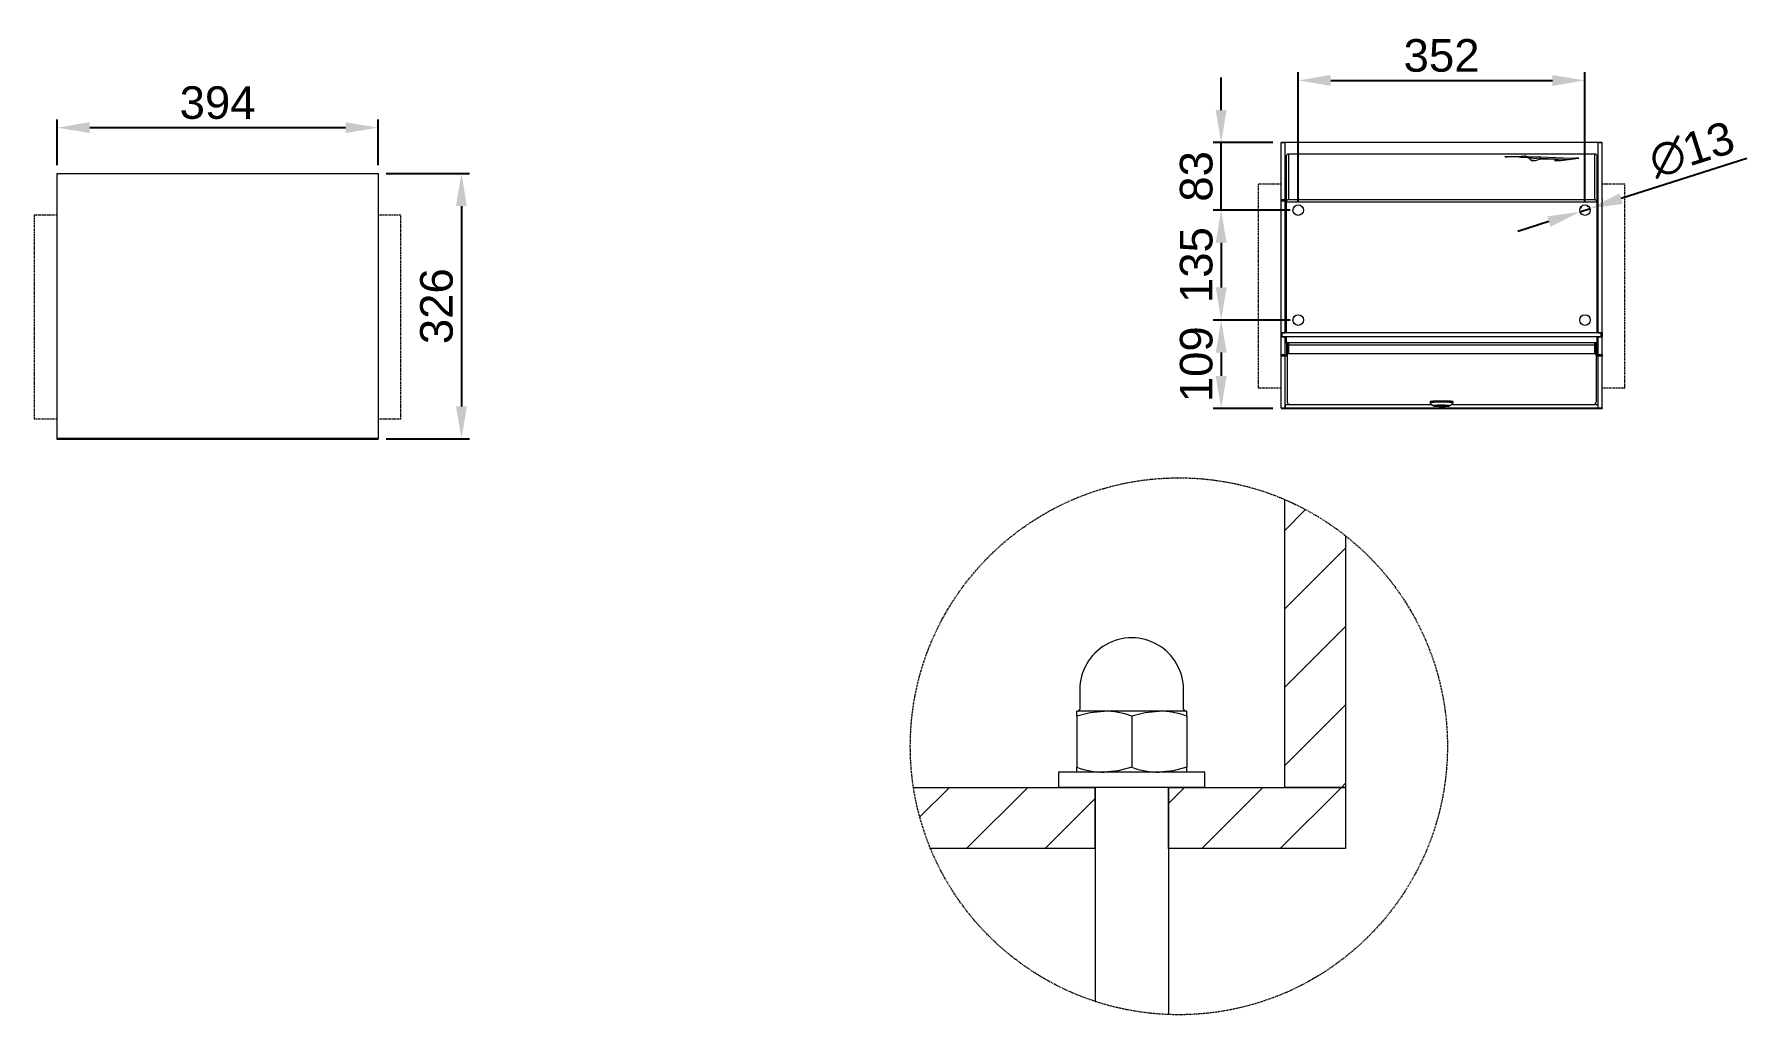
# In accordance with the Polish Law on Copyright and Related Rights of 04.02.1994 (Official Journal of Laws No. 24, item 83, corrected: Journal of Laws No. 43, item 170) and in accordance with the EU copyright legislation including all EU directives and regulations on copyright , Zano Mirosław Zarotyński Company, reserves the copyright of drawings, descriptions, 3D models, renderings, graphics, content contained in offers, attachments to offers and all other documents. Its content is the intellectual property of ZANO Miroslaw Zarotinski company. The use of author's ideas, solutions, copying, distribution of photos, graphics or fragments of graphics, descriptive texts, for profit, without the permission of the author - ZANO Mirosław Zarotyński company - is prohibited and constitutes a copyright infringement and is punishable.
# Model space of a CAD drawing. Header units: millimetres. Extents: x 7244 to 11640, y 379 to 3575.
# Drawn here: x 7388 to 9490, y 379 to 1583 of the extents above; entities that cross this region are included whole.
import ezdxf

# ---------------------------------------------------------------- set-up
doc = ezdxf.new("R2010")
doc.units = ezdxf.units.MM
doc.linetypes.add('HIDDEN', pattern=[1.905, 1.27, -0.635])
for name, color, linetype, lineweight in [('ZANO_R', 7, 'Continuous', 0), ('ZANO_R_przerywana', 7, 'HIDDEN', 0), ('ZANO_W', 1, 'Continuous', 0)]:
    doc.layers.add(name, color=color, linetype=linetype, lineweight=lineweight)
doc.styles.get("Standard").update_dxf_attribs({"font": 'ARIALUNI.TTF'})
doc.dimstyles.new('pl i ang', dxfattribs={"dimtxt": 50, "dimasz": 50, "dimexe": 1.25, "dimexo": 0.625, "dimgap": 10, "dimtad": 1, "dimtoh": 1, "dimtxsty": 'Standard', "dimcen": 2.5, "dimclrd": 1, "dimclre": 1, "dimclrt": 1, "dimadec": 0, "dimazin": 0, "dimtfac": 1, "dimtmove": 0, "dimatfit": 3, "dimfxl": 1, "dimarcsym": 1})

# ---------------------------------------------------------------- blocks, each defined once
blk = doc.blocks.new('*D394')
at = {"layer": 'ZANO_W', "color": 1, "lineweight": -2}
for p, q in [((7416.5, 1422.2), (7416.5, 1478.4)), ((7810.5, 1422.2), (7810.5, 1478.4)), ((7456.5, 1468.4), (7770.5, 1468.4))]:
    blk.add_line(p, q, dxfattribs=at)
at = {"layer": 'ZANO_W', "color": 1}
for points in [[(7456.5, 1475.1), (7456.5, 1461.8), (7416.5, 1468.4)], [(7770.5, 1461.8), (7770.5, 1475.1), (7810.5, 1468.4)]]:
    blk.add_solid(points, dxfattribs=at)
at = {"layer": 'ZANO_W', "color": 1, "insert": (7613.5, 1498.9), "char_height": 40, "attachment_point": 5}
blk.add_mtext('394', dxfattribs=at)
blk = doc.blocks.new('*D395')
at = {"layer": 'ZANO_W', "color": 1, "lineweight": -2}
for p, q in [((7820.5, 1412.2), (7922.8, 1412.2)), ((7912.8, 1372.2), (7912.8, 1126.2)), ((7820.5, 1086.2), (7922.8, 1086.2))]:
    blk.add_line(p, q, dxfattribs=at)
at = {"layer": 'ZANO_W', "color": 1}
for points in [[(7919.4, 1372.2), (7906.1, 1372.2), (7912.8, 1412.2)], [(7906.1, 1126.2), (7919.4, 1126.2), (7912.8, 1086.2)]]:
    blk.add_solid(points, dxfattribs=at)
at = {"layer": 'ZANO_W', "color": 1, "insert": (7882.3, 1249.2), "char_height": 40, "attachment_point": 5, "rotation": 90}
blk.add_mtext('326', dxfattribs=at)
blk = doc.blocks.new('*D424')
at = {"layer": 'ZANO_W', "color": 1, "lineweight": -2}
for p, q in [((8939.8, 1377.2), (8939.8, 1536.4)), ((9291.7, 1377.2), (9291.7, 1536.4)), ((8979.8, 1526.4), (9251.7, 1526.4))]:
    blk.add_line(p, q, dxfattribs=at)
at = {"layer": 'ZANO_W', "color": 1}
for points in [[(8979.8, 1533.1), (8979.8, 1519.7), (8939.8, 1526.4)], [(9251.7, 1519.7), (9251.7, 1533.1), (9291.7, 1526.4)]]:
    blk.add_solid(points, dxfattribs=at)
at = {"layer": 'ZANO_W', "color": 1, "insert": (9115.7, 1556.8), "char_height": 40, "attachment_point": 5}
blk.add_mtext('352', dxfattribs=at)
blk = doc.blocks.new('*D425')
at = {"layer": 'ZANO_W', "color": 1, "lineweight": -2}
for p, q in [((9490.3, 1430.6), (9336.1, 1381.3)), ((9285.6, 1365.2), (9298, 1369.1)), ((9247.5, 1353), (9209.4, 1340.9))]:
    blk.add_line(p, q, dxfattribs=at)
at = {"layer": 'ZANO_W', "color": 1}
for points in [[(9334, 1387.7), (9338.1, 1375), (9298, 1369.1)], [(9249.5, 1346.7), (9245.4, 1359.4), (9285.6, 1365.2)]]:
    blk.add_solid(points, dxfattribs=at)
at = {"layer": 'ZANO_W', "color": 1, "insert": (9422.9, 1441.3), "char_height": 40, "attachment_point": 5, "rotation": 17.7088}
blk.add_mtext('∅13', dxfattribs=at)
blk = doc.blocks.new('*D426')
at = {"layer": 'ZANO_W', "color": 1, "lineweight": -2}
for p, q in [((8929.8, 1367.2), (8835.2, 1367.2)), ((8845.2, 1327.2), (8845.2, 1272.2)), ((8929.7, 1232.2), (8835.2, 1232.2))]:
    blk.add_line(p, q, dxfattribs=at)
at = {"layer": 'ZANO_W', "color": 1}
for points in [[(8851.9, 1327.2), (8838.5, 1327.2), (8845.2, 1367.2)], [(8838.5, 1272.2), (8851.9, 1272.2), (8845.2, 1232.2)]]:
    blk.add_solid(points, dxfattribs=at)
at = {"layer": 'ZANO_W', "color": 1, "insert": (8814.8, 1299.7), "char_height": 40, "attachment_point": 5, "rotation": 90}
blk.add_mtext('135', dxfattribs=at)
blk = doc.blocks.new('*D427')
at = {"layer": 'ZANO_W', "color": 1, "lineweight": -2}
for p, q in [((8929.8, 1232.2), (8835.2, 1232.2)), ((8845.2, 1192.2), (8845.2, 1163.6)), ((8908.8, 1123.6), (8835.2, 1123.6))]:
    blk.add_line(p, q, dxfattribs=at)
at = {"layer": 'ZANO_W', "color": 1}
for points in [[(8851.9, 1192.2), (8838.5, 1192.2), (8845.2, 1232.2)], [(8838.5, 1163.6), (8851.9, 1163.6), (8845.2, 1123.6)]]:
    blk.add_solid(points, dxfattribs=at)
at = {"layer": 'ZANO_W', "color": 1, "insert": (8814.8, 1177.9), "char_height": 40, "attachment_point": 5, "rotation": 90}
blk.add_mtext('109', dxfattribs=at)
blk = doc.blocks.new('*D428')
at = {"layer": 'ZANO_W', "color": 1, "lineweight": -2}
for p, q in [((8845.2, 1490), (8845.2, 1530)), ((8908.8, 1450), (8835.2, 1450)), ((8845.2, 1367.2), (8845.2, 1450)), ((8929.8, 1367.2), (8835.2, 1367.2)), ((8845.2, 1327.2), (8845.2, 1287.2))]:
    blk.add_line(p, q, dxfattribs=at)
at = {"layer": 'ZANO_W', "color": 1}
for points in [[(8838.5, 1490), (8851.9, 1490), (8845.2, 1450)], [(8851.9, 1327.2), (8838.5, 1327.2), (8845.2, 1367.2)]]:
    blk.add_solid(points, dxfattribs=at)
at = {"layer": 'ZANO_W', "color": 1, "insert": (8814.8, 1408.6), "char_height": 40, "attachment_point": 5, "rotation": 90}
blk.add_mtext('83', dxfattribs=at)

msp = doc.modelspace()

# ---------------------------------------------------------------- linework, layer by layer
at = {"layer": 'ZANO_R'}
for p, q in [((8918.8, 1450), (8918.8, 1450)), ((9312.8, 1450), (8918.8, 1450)), ((8918.8, 1450), (8923.8, 1450)), ((8918.8, 1380.3), (8918.8, 1450)), ((8923.8, 1380.3), (8923.8, 1450)), ((8924.8, 1432.9), (8924.8, 1377.4)), ((9303.8, 1435.9), (8927.8, 1435.9)), ((8927.8, 1435.9), (8927.8, 1380.4)), ((9303.8, 1435.9), (8927.8, 1435.9)), ((8927.8, 1435.9), (8927.8, 1435.9)), ((9193.5, 1433), (9204.4, 1433.1)), ((9193.5, 1432.8), (9193.5, 1433)), ((9210.9, 1432.1), (9196.7, 1432.4)), ((9204.4, 1433.1), (9209.1, 1433.1)), ((9204.4, 1432.2), (9204.4, 1433.1)), ((9209.1, 1433.1), (9217.5, 1433.8)), ((9209.1, 1432.1), (9209.1, 1433.1)), ((9220.9, 1431.5), (9210.9, 1432.1)), ((9213.1, 1432), (9217.5, 1432.3)), ((9217.5, 1433.8), (9218.6, 1433.8)), ((9217.5, 1432.3), (9217.5, 1433.8)), ((9217.5, 1432.3), (9218.6, 1432.3)), ((9218.6, 1433.8), (9222, 1433.2)), ((9218.6, 1432.3), (9218.6, 1433.8)), ((9218.6, 1432.3), (9222, 1431.7)), ((9234.3, 1432.5), (9220.9, 1431.5)), ((9222, 1433.2), (9234.3, 1432.5)), ((9222, 1431.7), (9222, 1433.2)), ((9222, 1431.7), (9223.1, 1431.6)), ((9237.3, 1432.4), (9222.6, 1431.2)), ((9222.6, 1431.2), (9225.6, 1428.1)), ((9237.3, 1430.9), (9223.9, 1429.9)), ((9231.2, 1428.1), (9237, 1430.3)), ((9237, 1430.3), (9258.5, 1429.8)), ((9237.3, 1432.4), (9275.2, 1431)), ((9237.3, 1430.9), (9237.3, 1432.4)), ((9237.3, 1430.9), (9273.7, 1429.5)), ((9258.5, 1429.8), (9254.4, 1428.1)), ((9258.5, 1428.3), (9258.5, 1429.8)), ((9261.9, 1428.1), (9283.9, 1430.8)), ((9275.2, 1429.7), (9275.2, 1431)), ((9277.7, 1431), (9280.2, 1431.1)), ((9277.7, 1430), (9277.7, 1431)), ((9280.2, 1430.3), (9280.2, 1431.1)), ((9303.8, 1380.4), (9303.8, 1435.9)), ((9303.8, 1435.9), (9303.8, 1435.9)), ((9306.8, 1377.4), (9306.8, 1432.9)), ((9307.8, 1450), (9312.8, 1450)), ((9307.8, 1380.3), (9307.8, 1450)), ((9312.8, 1450), (9312.8, 1450)), ((9312.8, 1380.3), (9312.8, 1450)), ((7416.5, 1412.2), (7810.5, 1412.2)), ((7416.5, 1086.7), (7416.5, 1412.2)), ((7810.5, 1412.2), (7810.5, 1086.7)), ((9225.6, 1428.1), (9231.2, 1428.1)), ((9254.4, 1428.1), (9261.9, 1428.1)), ((9258.5, 1428.3), (9258.1, 1428.1)), ((8918.8, 1380.3), (8923.8, 1380.3)), ((8918.8, 1378.3), (8918.8, 1380.3)), ((8923.8, 1378.3), (8918.8, 1378.3)), ((8918.8, 1216.5), (8918.8, 1378.3)), ((8924.3, 1380.6), (8923.8, 1380.6)), ((8923.8, 1380.3), (8923.8, 1378.3)), ((8923.8, 1216.5), (8923.8, 1378.3)), ((8923.8, 1375.6), (8924.3, 1375.6)), ((8924.3, 1375.6), (8924.3, 1380.6)), ((8924.8, 1380.1), (8924.3, 1380.1)), ((8924.3, 1376.1), (8924.8, 1376.1)), ((8924.8, 1377.4), (8924.8, 1370.7)), ((8924.8, 1377.4), (9306.8, 1377.4)), ((8924.8, 1370.7), (8924.8, 1370.3)), ((8924.8, 1369.5), (8924.8, 1370.3)), ((8924.8, 1369.5), (8924.8, 1217.2)), ((8927.8, 1380.4), (9303.8, 1380.4)), ((9306.8, 1370.7), (9306.8, 1377.4)), ((9306.8, 1370.7), (9306.8, 1370.3)), ((9306.8, 1370.3), (9306.8, 1369.5)), ((9306.8, 1217.2), (9306.8, 1369.5)), ((9307.8, 1378.3), (9307.8, 1380.3)), ((9307.8, 1216.5), (9307.8, 1378.3)), ((9312.8, 1380.3), (9312.8, 1378.3)), ((9312.8, 1216.5), (9312.8, 1378.3)), ((8918.8, 1216.5), (8923.8, 1216.5)), ((8918.8, 1216.5), (8918.8, 1215.8)), ((8918.8, 1215.4), (8919.8, 1216.4)), ((8919.1, 1215.8), (8918.8, 1215.8)), ((8918.8, 1215.4), (8918.8, 1215.8)), ((8918.8, 1212.4), (8918.8, 1215.4)), ((8919.8, 1211.4), (8918.8, 1212.4)), ((8918.8, 1212.1), (8918.8, 1212.4)), ((8918.8, 1212.1), (8919.1, 1212.1)), ((8918.8, 1212.1), (8918.8, 1211.4)), ((8918.8, 1211.4), (8923.8, 1211.4)), ((8918.8, 1190), (8918.8, 1211.4)), ((8919.8, 1216.4), (8919.8, 1211.4)), ((9311.8, 1216.4), (8919.8, 1216.4)), ((9311.8, 1211.4), (8919.8, 1211.4)), ((8923.8, 1216.5), (8923.8, 1216.4)), ((8923.8, 1190), (8923.8, 1211.4)), ((8923.8, 1211.4), (8923.8, 1211.4)), ((8924.8, 1210.9), (8923.8, 1210.9)), ((8925.7, 1204.4), (8923.8, 1204.4)), ((8924.8, 1217.2), (8924.8, 1216.4)), ((8924.8, 1211.4), (8924.8, 1210.9)), ((8924.8, 1210.9), (8924.8, 1204.4)), ((8925.7, 1197), (8925.7, 1204.4)), ((8926.2, 1203.9), (8926.2, 1196.9)), ((8926.2, 1202.9), (8926.3, 1202.9)), ((8926.3, 1199.6), (8926.2, 1199.7)), ((8926.2, 1199.7), (8926.2, 1199.7)), ((8926.2, 1199.4), (8926.2, 1199.7)), ((8926.3, 1199.4), (8926.2, 1199.4)), ((8927.8, 1204.2), (8926.3, 1204.2)), ((8926.3, 1204.2), (8926.3, 1201.7)), ((8926.3, 1201.7), (8927.8, 1201.7)), ((8926.3, 1201.7), (8926.3, 1190.9)), ((8927.8, 1201.7), (8927.8, 1204.2)), ((8927.8, 1202.9), (8927.9, 1202.9)), ((8927.8, 1201.7), (8927.8, 1190.9)), ((8927.8, 1200.6), (8927.9, 1200.6)), ((8927.9, 1199.4), (8927.8, 1199.4)), ((9303.7, 1204.2), (8927.9, 1204.2)), ((8927.9, 1204.2), (8927.9, 1201.4)), ((8927.9, 1190.9), (8927.9, 1201.4)), ((9303.7, 1201.4), (8927.9, 1201.4)), ((9303.7, 1204.2), (9303.7, 1201.4)), ((9303.7, 1202.9), (9303.8, 1202.9)), ((9303.7, 1190.9), (9303.7, 1201.4)), ((9303.8, 1199.4), (9303.7, 1199.4)), ((9305.3, 1204.2), (9303.8, 1204.2)), ((9303.8, 1201.7), (9303.8, 1204.2)), ((9305.3, 1201.7), (9303.8, 1201.7)), ((9303.8, 1201.7), (9303.8, 1190.9)), ((9305.3, 1204.2), (9305.3, 1201.7)), ((9305.3, 1202.9), (9305.4, 1202.9)), ((9305.3, 1201.7), (9305.3, 1190.9)), ((9305.3, 1199.7), (9305.3, 1199.6)), ((9305.4, 1199.7), (9305.3, 1199.7)), ((9305.3, 1199.7), (9305.3, 1199.4)), ((9305.4, 1199.4), (9305.3, 1199.4)), ((9305.4, 1188.9), (9305.4, 1203.9)), ((9307.8, 1204.4), (9305.9, 1204.4)), ((9305.9, 1204.4), (9305.9, 1188.4)), ((9306.8, 1217.2), (9306.8, 1216.4)), ((9306.8, 1211.4), (9306.8, 1210.9)), ((9307.8, 1210.9), (9306.8, 1210.9)), ((9306.8, 1204.4), (9306.8, 1210.9)), ((9307.8, 1216.5), (9312.8, 1216.5)), ((9307.8, 1216.5), (9307.8, 1216.4)), ((9307.8, 1211.4), (9312.8, 1211.4)), ((9307.8, 1190), (9307.8, 1211.4)), ((9307.8, 1211.4), (9307.8, 1211.4)), ((9311.8, 1211.4), (9311.8, 1216.4)), ((9312.8, 1215.4), (9311.8, 1216.4)), ((9311.8, 1211.4), (9312.8, 1212.4)), ((9312.8, 1215.8), (9312.4, 1215.8)), ((9312.4, 1212.1), (9312.8, 1212.1)), ((9312.8, 1216.5), (9312.8, 1215.8)), ((9312.8, 1215.4), (9312.8, 1215.8)), ((9312.8, 1215.4), (9312.8, 1212.4)), ((9312.8, 1212.1), (9312.8, 1212.4)), ((9312.8, 1212.1), (9312.8, 1211.4)), ((9312.8, 1190), (9312.8, 1211.4)), ((8918.8, 1190), (8923.8, 1190)), ((8918.8, 1188), (8918.8, 1190)), ((8923.8, 1188), (8918.8, 1188)), ((8918.8, 1124.6), (8918.8, 1188)), ((8923.8, 1190), (8923.8, 1188)), ((8923.8, 1188.4), (8925.7, 1188.4)), ((8923.8, 1124.6), (8923.8, 1188)), ((8925.7, 1188.4), (8925.7, 1197)), ((8926.2, 1196.9), (8926.2, 1188.9)), ((8926.2, 1193.4), (8926.3, 1193.4)), ((8926.2, 1190.4), (8926.2, 1193.4)), ((8926.2, 1190.4), (8926.3, 1190.4)), ((8926.2, 1190.4), (8926.2, 1190.4)), ((8926.2, 1189), (8926.2, 1190.4)), ((8926.2, 1189), (8926.2, 1189)), ((8926.3, 1190.9), (8926.3, 1131.5)), ((8927.8, 1190.9), (8926.3, 1190.9)), ((8927.8, 1193.4), (8927.9, 1193.4)), ((8927.8, 1191.9), (8927.9, 1192)), ((9303.7, 1190.9), (8927.9, 1190.9)), ((8927.9, 1190.7), (8927.9, 1190.7)), ((9303.6, 1190.7), (9303.6, 1190.7)), ((9303.7, 1193.4), (9303.8, 1193.4)), ((9303.7, 1192), (9303.8, 1191.9)), ((9303.8, 1190.9), (9305.3, 1190.9)), ((9305.3, 1193.4), (9305.4, 1193.4)), ((9305.3, 1193.4), (9305.3, 1190.4)), ((9305.3, 1190.9), (9305.3, 1131.5)), ((9305.3, 1190.4), (9305.3, 1190.4)), ((9305.3, 1190.4), (9305.4, 1190.4)), ((9305.3, 1190.4), (9305.3, 1189)), ((9305.3, 1189), (9305.4, 1189)), ((9305.9, 1188.4), (9307.8, 1188.4)), ((9307.8, 1190), (9312.8, 1190)), ((9307.8, 1188), (9307.8, 1190)), ((9312.8, 1188), (9307.8, 1188)), ((9307.8, 1124.6), (9307.8, 1188)), ((9312.8, 1190), (9312.8, 1188)), ((9312.8, 1124.6), (9312.8, 1188)), ((8918.8, 1124.6), (8918.8, 1123.6)), ((8918.8, 1124.6), (9312.8, 1124.6)), ((8918.8, 1124.6), (8923.8, 1124.6)), ((8918.8, 1123.6), (9312.8, 1123.6)), ((8923.8, 1128.1), (8923.8, 1124.6)), ((9104.3, 1128.1), (8923.8, 1128.1)), ((8923.8, 1124.6), (9307.8, 1124.6)), ((8929.3, 1128.6), (8929, 1128.6)), ((8929.2, 1128.5), (9103.8, 1128.5)), ((8929.3, 1128.6), (9103.8, 1128.6)), ((9101.8, 1131.9), (9101.8, 1130.4)), ((9101.8, 1130.3), (9105.8, 1126.8)), ((9125.7, 1126.8), (9129.7, 1130.3)), ((9307.8, 1128.1), (9127.2, 1128.1)), ((9127.7, 1128.6), (9302.3, 1128.6)), ((9127.7, 1128.5), (9302.4, 1128.5)), ((9129.8, 1130.4), (9129.8, 1131.9)), ((9302.3, 1128.6), (9302.5, 1128.6)), ((9307.8, 1124.6), (9307.8, 1128.1)), ((9307.8, 1124.6), (9312.8, 1124.6)), ((9312.8, 1124.6), (9312.8, 1123.6)), ((7810.5, 1086.7), (7416.5, 1086.7)), ((7416.5, 1085.7), (7416.5, 1086.7)), ((7810.5, 1085.7), (7416.5, 1085.7)), ((7810.5, 1085.7), (7810.5, 1086.7)), ((8922.9, 1012), (8922.9, 658.3)), ((8922.9, 973.4), (8948.9, 999.5)), ((8997.9, 967.4), (8997.9, 658.3)), ((8922.9, 877.2), (8997.9, 952.2)), ((8922.9, 781), (8997.9, 856)), ((8671.6, 778.3), (8671.6, 754)), ((8799.1, 754), (8799.1, 778.3)), ((8922.9, 684.8), (8997.9, 759.8)), ((8667.9, 746.1), (8667.9, 752.1)), ((8701.6, 752.1), (8667.9, 752.1)), ((8667.9, 746.1), (8684.4, 750.4)), ((8667.9, 746.1), (8667.9, 683.1)), ((8684.4, 750.4), (8701.6, 752.1)), ((8769.1, 752.1), (8701.6, 752.1)), ((8735.4, 746.1), (8751.9, 750.4)), ((8735.4, 746.1), (8735.4, 683.1)), ((8751.9, 750.4), (8769.1, 752.1)), ((8802.9, 752.1), (8769.1, 752.1)), ((8802.9, 746.1), (8802.9, 752.1)), ((8802.9, 746.1), (8802.9, 683.1)), ((8645.4, 677.1), (8645.4, 658.3)), ((8825.3, 677.1), (8645.4, 677.1)), ((8667.9, 677.1), (8667.9, 683.1)), ((8718.8, 678.7), (8701.6, 677.1)), ((8735.4, 683.1), (8718.8, 678.7)), ((8786.3, 678.7), (8769.1, 677.1)), ((8802.9, 683.1), (8786.3, 678.7)), ((8802.9, 677.1), (8802.9, 683.1)), ((8825.3, 658.3), (8825.3, 677.1)), ((8467.6, 658.5), (8690.4, 658.3)), ((8475.3, 622.1), (8511.7, 658.5)), ((8532.8, 583.3), (8607.9, 658.4)), ((8825.3, 658.3), (8645.4, 658.3)), ((8690.4, 583.3), (8690.4, 658.3)), ((8690.4, 658.3), (8690.4, 395.8)), ((8780.4, 583.3), (8780.4, 658.3)), ((8780.4, 658.3), (8997.9, 658.3)), ((8780.4, 658.3), (8780.4, 379.5)), ((8780.4, 638.5), (8800.2, 658.3)), ((8821.4, 583.3), (8896.4, 658.3)), ((8917.7, 583.3), (8992.7, 658.3)), ((8997.9, 658.3), (8922.9, 658.3)), ((8992.7, 658.3), (8997.9, 663.5)), ((8629, 583.3), (8690.4, 644.7)), ((8690.4, 583.3), (8487.1, 583.3)), ((8997.9, 583.3), (8780.4, 583.3))]:
    msp.add_line(p, q, dxfattribs=at)
at = {"layer": 'ZANO_R', "flags": 128}
for points in [[(9193.5, 1433), (9193.3, 1432.9), (9193.3, 1432.9), (9193.5, 1432.8), (9193.9, 1432.7), (9194.4, 1432.6), (9195, 1432.5), (9195.8, 1432.4), (9196.7, 1432.4)], [(9283.9, 1430.8), (9284.2, 1430.8), (9284.3, 1430.9), (9284, 1431), (9283.5, 1431), (9282.9, 1431.1), (9282, 1431.1), (9281.1, 1431.1), (9280.2, 1431.1)], [(9286.9, 1370.2), (9286.3, 1370.2), (9286.2, 1370.2)], [(9118.9, 1132.8), (9116.7, 1132.8), (9114.4, 1132.8), (9112.2, 1132.8), (9110.1, 1132.8), (9108.1, 1132.7), (9106.3, 1132.6), (9104.8, 1132.5), (9103.5, 1132.3), (9102.6, 1132.2), (9102, 1132), (9101.8, 1131.9), (9101.8, 1131.9)], [(9118.9, 1131.3), (9116.7, 1131.3), (9114.4, 1131.3), (9112.2, 1131.3), (9110.1, 1131.3), (9108.1, 1131.2), (9106.3, 1131.1), (9104.8, 1131), (9103.5, 1130.8), (9102.6, 1130.7), (9102, 1130.5), (9101.8, 1130.4), (9101.8, 1130.3)], [(9118, 1127.6), (9116.1, 1127.6), (9114.2, 1127.6), (9112.4, 1127.5), (9110.7, 1127.5), (9109.1, 1127.4), (9107.8, 1127.3), (9106.8, 1127.2), (9106.1, 1127.1), (9105.8, 1126.9), (9105.8, 1126.8), (9106.2, 1126.7), (9106.9, 1126.5), (9108, 1126.4), (9109.3, 1126.3), (9110.9, 1126.3), (9112.6, 1126.2), (9114.5, 1126.2), (9116.4, 1126.2), (9118.2, 1126.2), (9120, 1126.2), (9121.7, 1126.3), (9123.1, 1126.4), (9124.2, 1126.5), (9125.1, 1126.6), (9125.6, 1126.8), (9125.8, 1126.9), (9125.6, 1127), (9125, 1127.1), (9124.1, 1127.3), (9122.9, 1127.4), (9121.5, 1127.4), (9119.8, 1127.5), (9118, 1127.6)], [(9117.7, 1127.5), (9115.9, 1127.5), (9114.1, 1127.5), (9112.4, 1127.4), (9110.9, 1127.4), (9109.5, 1127.3), (9108.5, 1127.2), (9107.7, 1127.1), (9107.3, 1126.9), (9107.3, 1126.8), (9107.6, 1126.7), (9108.3, 1126.6), (9109.4, 1126.5), (9110.7, 1126.4), (9112.2, 1126.3), (9113.9, 1126.3), (9115.6, 1126.3), (9117.4, 1126.3), (9119.1, 1126.3), (9120.7, 1126.4), (9122, 1126.5), (9123.1, 1126.6), (9123.8, 1126.7), (9124.2, 1126.8), (9124.2, 1126.9), (9123.9, 1127), (9123.2, 1127.2), (9122.2, 1127.3), (9120.9, 1127.3), (9119.4, 1127.4), (9117.7, 1127.5)], [(9129.8, 1131.9), (9129.7, 1131.9), (9129.4, 1132.1), (9128.8, 1132.2), (9127.8, 1132.4), (9126.5, 1132.5), (9124.9, 1132.6), (9123.1, 1132.7), (9121.1, 1132.8), (9118.9, 1132.8)], [(9129.7, 1130.3), (9129.7, 1130.4), (9129.4, 1130.6), (9128.8, 1130.7), (9127.8, 1130.9), (9126.5, 1131), (9124.9, 1131.1), (9123.1, 1131.2), (9121.1, 1131.3), (9118.9, 1131.3)]]:
    msp.add_lwpolyline(points, dxfattribs=at)
at = {"layer": 'ZANO_R'}
msp.add_lwpolyline([(8997.9, 658.3), (8997.9, 583.3)], dxfattribs=at)
for centre in [(8939.8, 1367.2), (9291.8, 1367.2), (8939.8, 1232.2), (9291.8, 1232.2)]:
    msp.add_circle(centre, 6.5, dxfattribs=at)
for centre, radius, start, end in [((8927.8, 1432.9), 3, 90.004, 179.9434), ((9276.4, 1463.8), 32.9, 267.9272, 272.3607), ((9303.8, 1432.9), 3, 0.0566, 89.996), ((8930.2, 1374.9), 5.96, 114.0989, 155.7613), ((9287, 1379), 8.83, 268.8371, 276.8334), ((9279.7, 1369.6), 15.5, 6.9259, 12.4455), ((9294.1, 1371.4), 1, 0, 6.9259), ((9301.3, 1374.9), 5.96, 24.2387, 65.9011), ((8925.7, 1203.9), 0.5, 0, 90), ((9305.9, 1203.9), 0.5, 90, 180), ((8925.7, 1188.9), 0.5, 270, 0), ((9305.9, 1188.9), 0.5, 180, 270), ((8929.2, 1131.5), 2.93, 180.3051, 271.3196), ((9302.3, 1131.5), 2.93, 268.6804, 359.6949), ((8735.4, 778.3), 63.7, 359.9997, 180.0003), ((8669.7, 754), 1.88, 270.0029, 359.9902), ((8700.7, 649.8), 102.3, 70.227, 89.5168), ((8768.2, 649.8), 102.3, 70.227, 89.5168), ((8801, 754), 1.88, 180.0098, 269.9971), ((8702.5, 779.4), 102.3, 250.2279, 269.5163), ((8770, 779.4), 102.3, 250.2279, 269.5163)]:
    msp.add_arc(centre, radius, start, end, dxfattribs=at)
at = {"layer": 'ZANO_R_przerywana'}
for p, q in [((8918.8, 1398.9), (8890.8, 1398.9)), ((8890.8, 1398.9), (8890.8, 1148.9)), ((9340.8, 1398.9), (9312.8, 1398.9)), ((9340.8, 1148.9), (9340.8, 1398.9)), ((7416.5, 1361.1), (7388.5, 1361.1)), ((7388.5, 1361.1), (7388.5, 1111)), ((7838.5, 1361.1), (7810.5, 1361.1)), ((7838.5, 1111), (7838.5, 1361.1)), ((8890.8, 1148.9), (8918.8, 1148.9)), ((9312.8, 1148.9), (9340.8, 1148.9)), ((7388.5, 1111), (7416.5, 1111)), ((7810.5, 1111), (7838.5, 1111))]:
    msp.add_line(p, q, dxfattribs=at)
at = {"layer": 'ZANO_R_przerywana', "color": 1}
msp.add_circle((8793.3, 708.9), 329.6, dxfattribs=at)

# ---------------------------------------------------------------- dimensions: what is measured, and where the dimension line sits
at = {"layer": 'ZANO_W'}
for base, p1, p2, picture, middle in [((9291.7, 1526.4), (8939.8, 1367.2), (9291.7, 1367.2), '*D424', (9115.7, 1556.8)), ((7810.5, 1468.4), (7416.5, 1412.2), (7810.5, 1412.2), '*D394', (7613.5, 1498.9))]:
    dim = msp.add_linear_dim(base=base, p1=p1, p2=p2, dimstyle='pl i ang', override={"dimtxt": 40, "dimasz": 40, "dimexe": 10, "dimexo": 10, "dimtoh": 0, "dimdec": 0, "dimtdec": 0, "dimtmove": 1}, dxfattribs=at)
    dim.commit()
    dim.dimension.update_dxf_attribs({"geometry": picture, "text_midpoint": middle})
for base, p1, p2, picture, middle in [((8845.2, 1450), (8939.8, 1367.2), (8918.8, 1450), '*D428', (8814.8, 1408.6)), ((7912.8, 1086.2), (7810.5, 1412.2), (7810.5, 1086.2), '*D395', (7882.3, 1249.2)), ((8845.2, 1232.2), (8939.8, 1367.2), (8939.7, 1232.2), '*D426', (8814.8, 1299.7)), ((8845.2, 1123.6), (8939.8, 1232.2), (8918.8, 1123.6), '*D427', (8814.8, 1177.9))]:
    dim = msp.add_linear_dim(base=base, p1=p1, p2=p2, angle=90, dimstyle='pl i ang', override={"dimtxt": 40, "dimasz": 40, "dimexe": 10, "dimexo": 10, "dimtoh": 0, "dimdec": 0, "dimtdec": 0, "dimtmove": 1}, dxfattribs=at)
    dim.commit()
    dim.dimension.update_dxf_attribs({"geometry": picture, "text_midpoint": middle})
dim = msp.add_diameter_dim_2p(p1=(9285.6, 1365.2), p2=(9298, 1369.1), dimstyle='pl i ang', override={"dimtxt": 40, "dimasz": 40, "dimexe": 10, "dimexo": 10, "dimtoh": 0, "dimdec": 0, "dimtdec": 0, "dimtmove": 1}, dxfattribs=at)
dim.commit()
dim.dimension.update_dxf_attribs({"geometry": '*D425', "text_midpoint": (9422.9, 1441.3)})

doc.saveas('drawing.dxf')
